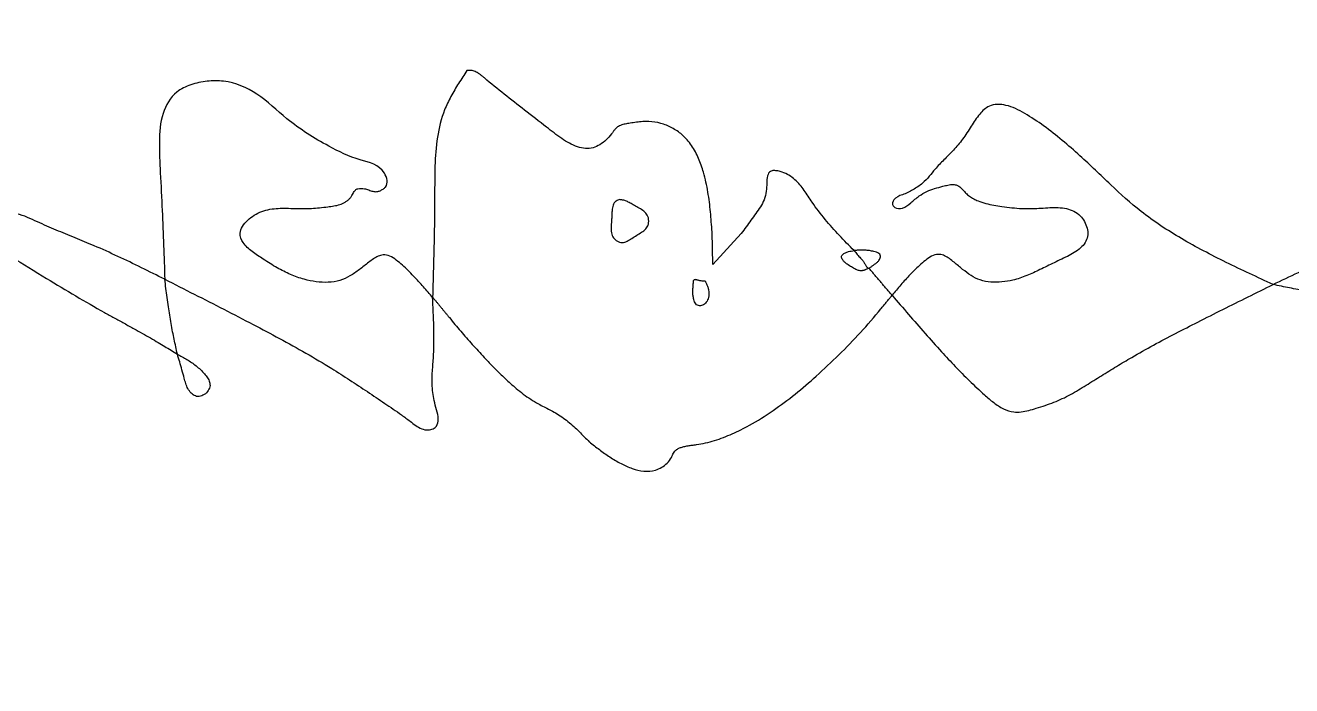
# Model space of a CAD drawing. Extents: x 10 to 124, y 24 to 139.
# Drawn here: x 54.8 to 74.4, y 95.12 to 105.33 of the extents above; entities that cross this region are included whole.
import ezdxf

# ---------------------------------------------------------------- set-up
doc = ezdxf.new("R2010")
doc.units = 0
doc.layers.add('Layer_1', color=7, linetype='CONTINUOUS')

msp = doc.modelspace()

# ---------------------------------------------------------------- linework, layer by layer
at = {"layer": 'Layer_1', "color": 7}
for p, q in [((61.635262, 104.633224), (61.635248, 104.63319)), ((64.000236, 102.63714), (64.000236, 102.63714)), ((65.441308, 101.631717), (65.430047, 102.137149)), ((65.883226, 102.113276), (65.441308, 101.631717)), ((67.62925, 101.847917), (67.62925, 101.847914)), ((56.957084, 101.405547), (56.957084, 101.405547)), ((65.164724, 101.405093), (65.164713, 101.405093)), ((65.321025, 101.379414), (65.321589, 101.379414)), ((74.117872, 101.324013), (74.117872, 101.324013)), ((61.103691, 101.125806), (61.103691, 101.125806)), ((68.21757, 101.15733), (68.21757, 101.157339)), ((57.151685, 100.248278), (57.151685, 100.248278)), ((63.529941, 98.888749), (63.530505, 98.89016))]:
    msp.add_line(p, q, dxfattribs=at)
for points, knots in [([(10.879932, 72.05449), (10.947972, 72.077798), (11.083613, 72.124264), (11.284858, 72.196981), (11.470236, 72.271163), (11.639788, 72.34873), (11.797525, 72.427357), (11.935068, 72.499362), (12.051923, 72.561512), (12.139081, 72.620668), (12.213477, 72.706412), (12.240621, 72.829953), (12.221282, 72.965695), (12.159666, 73.114017), (12.038113, 73.249054), (11.870775, 73.349656), (11.682452, 73.426076), (11.478218, 73.494082), (11.237048, 73.541082), (11.025879, 73.554927), (10.848703, 73.562642), (10.755274, 73.565461), (10.660513, 73.603274), (10.711861, 73.687228), (10.781233, 73.743528), (10.932964, 73.861888), (11.134983, 73.998525), (11.389938, 74.138933), (11.678666, 74.267388), (12.020738, 74.411292), (12.408342, 74.63904), (12.676759, 74.91704), (12.832325, 75.175712), (12.90291, 75.344018), (12.929128, 75.539933), (12.715611, 75.656691), (12.446001, 75.639605), (12.182663, 75.625512), (11.962754, 75.6167), (11.850649, 75.617045), (11.722258, 75.646164), (11.809936, 75.790178), (11.942798, 75.874434), (12.229877, 76.086755), (12.592075, 76.329829), (13.014621, 76.609405), (13.431833, 76.85922), (13.898558, 77.11374), (14.424756, 77.456159), (14.832343, 77.816111), (15.114485, 78.137441), (15.258353, 78.331903), (15.314604, 78.579053), (15.070376, 78.709531), (14.801521, 78.741546), (14.543761, 78.754737), (14.35074, 78.755471), (14.226152, 78.764711), (14.119415, 78.792792), (14.031375, 78.836047), (13.962269, 78.886133), (13.904283, 78.952869), (13.872458, 79.039518), (13.860057, 79.135846), (13.850956, 79.25097), (13.827753, 79.379894), (13.77812, 79.513054), (13.688371, 79.627033), (13.550852, 79.688739), (13.397831, 79.709073), (13.224158, 79.703409), (13.035778, 79.665992), (12.823919, 79.57848), (12.668185, 79.505239), (12.551603, 79.454273), (12.520346, 79.441401), (12.474979, 79.427191), (12.508656, 79.475806), (12.546814, 79.502068), (12.631869, 79.577064), (12.731698, 79.655059), (12.844796, 79.740833), (13.10207, 79.927929), (13.522708, 80.267802), (14.105731, 80.779254), (14.677004, 81.311267), (15.211496, 81.832788), (15.684615, 82.353602), (16.037083, 82.828666), (16.286777, 83.245475), (16.453379, 83.589906), (16.552065, 83.871525), (16.603428, 84.077491), (16.634268, 84.200603), (16.681462, 84.3564), (16.765768, 84.537999), (16.890713, 84.739375), (17.040229, 84.951092), (17.202603, 85.179237), (17.379222, 85.421807), (17.572654, 85.67785), (17.78664, 85.945746), (18.026861, 86.222086), (18.252875, 86.455758), (18.459859, 86.648581), (18.646947, 86.796842), (18.837276, 86.9124), (19.029343, 86.990749), (19.218436, 87.040313), (19.411567, 87.067764), (19.602588, 87.077626), (19.783062, 87.097634), (19.941575, 87.157845), (20.050633, 87.270906), (20.124824, 87.400365), (20.199116, 87.589183), (20.258866, 87.834015), (20.284667, 88.131544), (20.281213, 88.446316), (20.263498, 88.778153), (20.293839, 89.135909), (20.420983, 89.40341), (20.568028, 89.566937), (20.670745, 89.649791), (20.814332, 89.713963), (20.981223, 89.567399), (21.050429, 89.331443), (21.129732, 89.066855), (21.213525, 88.819517), (21.334739, 88.613803), (21.498585, 88.482681), (21.670569, 88.411816), (21.826523, 88.382416), (21.989073, 88.405075), (22.106915, 88.534867), (22.164462, 88.711589), (22.231687, 89.101222), (22.243884, 89.682825), (22.108405, 90.41864), (21.889361, 91.234439), (21.703134, 92.189607), (21.531775, 93.282004), (21.370889, 94.292882), (21.190368, 95.207577), (21.003175, 96.025463), (20.839339, 96.659816), (20.71346, 97.115288), (20.636748, 97.395215), (20.565079, 97.670716), (20.501087, 97.942303), (20.446413, 98.210135), (20.405931, 98.455323), (20.378176, 98.677175), (20.358488, 98.874762), (20.343845, 99.053188), (20.33212, 99.212337), (20.319426, 99.352379), (20.301752, 99.486628), (20.277325, 99.614183), (20.242409, 99.732685), (20.195558, 99.833402), (20.139354, 99.914051), (20.0846, 99.980837), (19.927627, 100.16594), (19.72077, 100.515401), (19.531524, 101.046186), (19.332596, 101.787529), (19.059506, 102.713384), (18.714288, 103.819591), (18.361828, 104.965889), (18.025621, 106.166096), (17.707874, 107.421772), (17.429759, 108.645282), (17.187709, 109.833004), (16.98235, 110.983914), (16.804382, 112.16944), (16.660634, 113.389982), (16.545995, 114.643427), (16.45414, 115.917567), (16.377507, 117.212015), (16.336854, 118.53066), (16.35328, 119.846853), (16.442784, 121.152936), (16.525158, 122.438189), (16.525203, 123.619332), (16.394075, 124.68647), (16.372676, 125.721555), (16.576955, 126.444612), (16.773015, 126.869215), (16.826477, 126.958917), (16.896236, 127.088941), (17.061863, 126.83718), (16.984097, 126.537874), (17.031016, 125.994096), (17.060372, 125.425699), (17.185792, 124.861283), (17.339721, 124.325953), (17.469687, 123.724279), (17.595173, 123.040196), (17.79206, 121.897914), (18.087928, 120.343801), (18.521099, 118.395785), (18.946418, 116.740002), (19.340988, 115.349065), (19.72421, 114.229963), (20.18669, 113.195271), (20.744041, 112.26864), (21.341211, 111.428456), (21.835342, 110.789579), (22.194097, 110.329302), (22.413737, 110.045042), (22.619909, 109.772414), (22.811666, 109.510636), (22.986444, 109.258084), (23.130134, 109.031724), (23.244504, 108.833332), (23.334289, 108.665896), (23.407468, 108.519392), (23.46624, 108.395102), (23.51725, 108.295992), (23.575377, 108.203153), (23.643295, 108.119938), (23.720151, 108.049013), (23.803827, 107.99542), (23.891549, 107.96187), (23.97775, 107.939145), (24.177035, 107.892594), (24.478261, 107.774943), (24.854165, 107.5487), (25.284595, 107.231723), (25.777518, 106.84213), (26.32284, 106.370931), (26.829025, 105.89304), (27.299471, 105.410586), (27.73166, 104.922488), (28.050228, 104.518091), (28.26953, 104.211729), (28.411176, 104.018942), (28.546955, 103.852203), (28.677893, 103.713491), (28.804242, 103.604138), (28.932319, 103.522255), (29.056713, 103.46728), (29.172666, 103.438072), (29.308233, 103.436987), (29.453149, 103.490782), (29.585554, 103.595701), (29.69193, 103.745615), (29.731467, 103.942829), (29.70048, 104.156635), (29.623136, 104.397291), (29.51362, 104.659806), (29.361241, 104.929056), (29.195355, 105.144004), (29.024616, 105.309585), (28.878887, 105.471284), (28.795232, 105.624526), (28.755651, 105.743298), (28.743073, 105.803068), (28.747199, 105.874941), (28.845729, 105.89655), (28.947572, 105.869664), (29.055744, 105.848229), (29.146427, 105.843859), (29.214532, 105.853715), (29.276899, 105.875518), (29.334832, 105.907127), (29.38751, 105.947515), (29.432962, 105.99707), (29.467135, 106.055462), (29.491043, 106.119144), (29.507644, 106.18786), (29.518482, 106.260233), (29.525777, 106.335396), (29.532395, 106.40985), (29.541533, 106.483451), (29.551535, 106.556491), (29.560081, 106.624002), (29.566193, 106.685918), (29.572637, 106.741602), (29.592557, 106.856741), (29.674018, 107.024569), (29.845595, 107.207193), (30.07128, 107.387737), (30.331812, 107.575098), (30.631425, 107.75465), (30.923862, 107.890592), (31.207622, 107.987859), (31.479679, 108.050349), (31.714842, 108.075217), (31.906533, 108.075377), (32.052876, 108.076832), (32.209092, 108.09303), (32.370529, 108.144771), (32.53331, 108.227304), (32.711963, 108.339342), (32.907048, 108.472994), (33.111925, 108.628944), (33.306838, 108.794774), (33.491794, 108.976396), (33.700445, 109.164689), (33.890967, 109.296066), (34.044811, 109.380374), (34.126171, 109.416942), (34.219158, 109.42373), (34.251494, 109.327644), (34.248453, 109.226396), (34.249391, 109.079563), (34.288595, 108.915853), (34.391582, 108.764661), (34.539658, 108.653018), (34.726752, 108.588533), (34.938504, 108.571811), (35.162093, 108.592953), (35.389496, 108.64585), (35.608677, 108.751046), (35.751945, 108.889037), (35.831851, 109.01453), (35.893027, 109.095278), (35.964429, 109.132394), (36.018078, 109.135119), (36.049051, 109.131235), (36.090578, 109.116555), (36.11795, 109.053369), (36.107331, 108.971858), (36.092828, 108.848619), (36.142012, 108.687055), (36.291941, 108.556446), (36.486391, 108.449471), (36.711888, 108.34699), (36.971419, 108.258491), (37.235677, 108.188753), (37.500841, 108.128882), (37.757476, 108.107431), (37.966295, 108.179843), (38.071916, 108.313933), (38.128045, 108.439328), (38.188961, 108.683089), (38.123874, 109.069076), (37.831178, 109.481116), (37.319717, 110.044953), (36.72869, 110.848507), (36.120187, 111.894078), (35.620491, 112.795506), (35.156991, 113.539421), (34.760245, 114.148513), (34.345859, 114.779359), (33.9267, 115.436198), (33.50183, 116.117082), (33.098792, 116.772054), (32.71416, 117.400202), (32.346356, 118.001089), (31.974708, 118.605938), (31.598257, 119.213663), (31.21619, 119.822808), (30.808578, 120.461872), (30.372526, 121.129995), (29.907536, 121.830697), (29.447592, 122.518066), (28.9971, 123.191251), (28.556186, 123.836038), (28.077401, 124.506806), (27.538254, 125.200206), (26.945714, 126.005966), (26.551925, 126.657588), (26.279667, 127.15695), (26.204248, 127.326676), (26.054274, 127.594411), (26.519132, 127.25996), (26.707756, 126.804532), (27.454469, 125.910666), (28.151488, 124.971496), (28.945793, 124.049403), (29.750877, 123.165186), (30.659257, 122.137792), (31.712027, 120.941223), (32.74308, 119.783286), (33.720783, 118.718337), (34.634442, 117.747712), (35.330893, 117.021568), (35.808613, 116.527008), (36.057333, 116.261719), (36.273348, 116.016012), (36.456584, 115.7871), (36.617242, 115.572873), (36.749771, 115.389622), (36.853916, 115.243334), (36.911653, 115.13174), (36.915941, 115.031135), (36.889196, 114.966982), (36.872019, 114.92507), (36.8651, 114.882391), (36.876438, 114.843825), (36.896646, 114.812217), (36.926435, 114.783512), (36.966761, 114.763396), (37.01435, 114.753938), (37.062549, 114.751388), (37.10999, 114.751058), (37.155894, 114.74605), (37.19337, 114.729492), (37.218206, 114.705149), (37.233695, 114.681099), (37.242948, 114.651545), (37.23479, 114.617632), (37.212128, 114.585934), (37.185353, 114.55542), (37.160238, 114.524465), (37.141409, 114.494803), (37.136657, 114.46207), (37.155927, 114.437776), (37.181919, 114.421697), (37.2213, 114.405988), (37.27219, 114.398146), (37.330379, 114.40224), (37.548321, 114.435432), (37.983431, 114.243804), (38.334247, 113.684953), (38.738462, 112.916308), (39.280748, 112.061225), (39.973887, 111.190189), (40.569879, 110.464603), (41.047742, 109.807068), (41.406443, 109.206084), (41.599685, 108.749152), (41.683686, 108.479418), (41.707695, 108.417966), (41.7445, 108.357725), (41.803854, 108.308555), (41.879013, 108.2724), (41.968862, 108.24418), (42.069776, 108.223215), (42.180349, 108.211051), (42.29444, 108.205926), (42.412603, 108.204534), (42.534839, 108.215687), (42.642152, 108.245232), (42.730125, 108.289671), (42.798032, 108.340392), (42.854929, 108.406563), (42.88906, 108.491279), (42.903432, 108.587424), (42.909291, 108.702236), (42.916212, 108.830953), (42.936621, 108.962879), (42.996046, 109.089524), (43.140025, 109.150195), (43.309955, 109.150387), (43.577871, 109.119129), (43.918806, 109.062435), (44.320887, 108.976681), (44.858324, 108.856594), (45.563928, 108.737633), (46.44492, 108.626159), (47.468382, 108.517085), (48.616285, 108.394236), (49.885064, 108.269726), (51.056289, 108.176438), (52.13553, 108.116738), (53.122836, 108.069766), (53.877327, 108.029786), (54.397798, 107.99593), (54.684128, 107.972468), (54.994884, 107.938127), (55.329045, 107.885873), (55.685879, 107.815044), (56.050297, 107.730736), (56.422436, 107.635538), (56.802337, 107.530686), (57.189733, 107.418049), (57.585164, 107.299297), (57.990858, 107.181006), (58.362183, 107.082799), (58.699043, 107.006621), (59.000704, 106.953966), (59.28917, 106.924106), (59.562916, 106.918603), (59.820741, 106.927194), (60.068222, 106.942968), (60.305359, 106.960093), (60.532232, 106.975561), (60.773978, 106.988241), (61.030832, 106.993982), (61.302638, 106.992488), (61.569918, 106.984873), (61.832483, 106.972557), (62.090165, 106.956576), (62.354652, 106.936779), (62.626121, 106.913462), (62.904471, 106.876447), (63.146595, 106.823866), (63.350428, 106.759771), (63.513132, 106.687789), (63.661507, 106.590075), (63.784224, 106.460876), (63.888375, 106.314571), (63.979615, 106.16962), (64.0681, 106.034415), (64.157767, 105.912487), (64.253944, 105.804618), (64.357452, 105.713368), (64.465751, 105.639316), (64.581899, 105.582161), (64.704136, 105.545393), (64.828562, 105.523656), (64.949943, 105.511756), (65.066918, 105.504118), (65.18021, 105.510843), (65.27448, 105.538683), (65.34564, 105.577919), (65.394012, 105.617489), (65.431414, 105.671911), (65.436267, 105.744211), (65.415409, 105.819945), (65.385814, 105.894322), (65.357629, 105.96667), (65.339486, 106.037338), (65.341732, 106.103549), (65.364206, 106.159059), (65.395822, 106.203507), (65.442092, 106.244194), (65.506448, 106.269618), (65.581694, 106.278676), (65.657813, 106.281251), (65.733263, 106.287243), (65.806836, 106.299239), (65.874521, 106.318738), (65.935612, 106.345722), (65.989082, 106.379812), (66.033037, 106.421426), (66.065613, 106.468449), (66.086799, 106.51776), (66.095658, 106.570343), (66.089205, 106.62304), (66.070375, 106.672641), (66.040437, 106.719345), (65.999974, 106.760179), (65.952308, 106.794295), (65.900174, 106.822942), (65.843975, 106.847635), (65.77812, 106.863058), (65.706261, 106.863608), (65.634203, 106.857883), (65.575301, 106.847675), (65.530998, 106.87411), (65.536055, 106.902189), (65.542896, 106.92146), (65.562401, 106.958243), (65.608468, 107.001488), (65.685795, 107.026943), (65.77795, 107.042497), (65.881397, 107.064806), (65.994989, 107.089588), (66.118795, 107.108724), (66.255257, 107.11086), (66.402633, 107.096814), (66.559697, 107.069893), (66.725132, 107.033181), (66.898545, 106.98794), (67.084521, 106.93568), (67.284355, 106.879422), (67.499627, 106.825371), (67.722531, 106.782921), (67.953368, 106.760324), (68.190287, 106.755065), (68.456604, 106.764513), (68.751292, 106.7893), (69.073857, 106.827225), (69.387116, 106.86712), (69.692101, 106.90189), (69.988812, 106.931236), (70.289468, 106.95575), (70.594003, 106.974501), (70.902275, 106.985746), (71.192249, 106.987698), (71.463667, 106.980818), (71.716613, 106.969538), (71.978863, 106.954919), (72.25038, 106.939152), (72.531251, 106.929298), (72.826525, 106.933273), (73.135092, 106.962195), (73.455511, 107.013904), (73.813732, 107.089434), (74.20895, 107.187529), (74.641108, 107.305954), (75.056085, 107.422763), (75.456039, 107.531143), (75.841185, 107.630434), (76.221395, 107.722208), (76.596676, 107.805624), (76.967359, 107.877733), (77.307362, 107.931378), (77.615975, 107.967866), (77.892233, 107.993627), (78.413331, 108.033528), (79.179856, 108.077083), (80.191578, 108.121215), (81.286037, 108.173961), (82.461874, 108.260161), (83.717912, 108.38389), (84.863235, 108.522543), (85.898451, 108.665828), (86.824847, 108.803224), (87.441972, 108.89781), (87.750534, 108.945103)], [0, 0, 0, 0, 0.215764, 0.430131, 0.64189, 0.814549, 0.989337, 1.170557, 1.280355, 1.386239, 1.485528, 1.612774, 1.75086, 1.892313, 2.088823, 2.283609, 2.473559, 2.697839, 2.928792, 3.206726, 3.337828, 3.449066, 3.512979, 3.574484, 3.67948, 3.804148, 4.139914, 4.416821, 4.674235, 5.087981, 5.530203, 6.013092, 6.230487, 6.426776, 6.574339, 6.759862, 7.043994, 7.394097, 7.555995, 7.68786, 7.765355, 7.861166, 8.055461, 8.293844, 8.901765, 9.381175, 9.809103, 10.361113, 10.975789, 11.687715, 11.988074, 12.248971, 12.431555, 12.643907, 12.949587, 13.276773, 13.408086, 13.529741, 13.650477, 13.736498, 13.822665, 13.905215, 13.997594, 14.09451, 14.196191, 14.344093, 14.486036, 14.619254, 14.766993, 14.924561, 15.079953, 15.286404, 15.497574, 15.761577, 15.816752, 15.86231, 15.886004, 15.911593, 15.977859, 16.060188, 16.233242, 16.366974, 16.483758, 17.188558, 17.987096, 18.810642, 19.530102, 20.226956, 20.919419, 21.300496, 21.683184, 22.065449, 22.192893, 22.319943, 22.446217, 22.680726, 22.917787, 23.156481, 23.458188, 23.757898, 24.056612, 24.420816, 24.78629, 25.154664, 25.395565, 25.6345, 25.8697, 26.060804, 26.254742, 26.454707, 26.644839, 26.828403, 26.999044, 27.139841, 27.289961, 27.444709, 27.747322, 28.042178, 28.338387, 28.690846, 29.0401, 29.404196, 29.554663, 29.694369, 29.806118, 29.987055, 30.25368, 30.555554, 30.812033, 31.037053, 31.261257, 31.427454, 31.590785, 31.735409, 31.896307, 32.08362, 32.288987, 33.081673, 33.810862, 34.526812, 35.615827, 36.727569, 37.844526, 38.686175, 39.524052, 40.361306, 40.651418, 40.941695, 41.232043, 41.505382, 41.77867, 42.051962, 42.250663, 42.449315, 42.647617, 42.787722, 42.928061, 43.069407, 43.193792, 43.317327, 43.439224, 43.52501, 43.611528, 43.698282, 44.253066, 44.815183, 45.385244, 46.555524, 47.710757, 48.861748, 50.153162, 51.449494, 52.747133, 53.916967, 55.085597, 56.254007, 57.512857, 58.771956, 60.02972, 61.345084, 62.661857, 63.986795, 65.291963, 66.588179, 67.851922, 68.824919, 69.816967, 70.927657, 71.066524, 71.188543, 71.274018, 71.406689, 71.797408, 72.285389, 72.986724, 73.522217, 74.010231, 74.659236, 75.366981, 76.097029, 78.136467, 80.112447, 82.082729, 83.264359, 84.449152, 85.628857, 86.656428, 87.687588, 88.719803, 89.07924, 89.438331, 89.797479, 90.10464, 90.411759, 90.718718, 90.908659, 91.098638, 91.288604, 91.399873, 91.5111, 91.622846, 91.727818, 91.832397, 91.935416, 92.023709, 92.112967, 92.202761, 92.637638, 93.074942, 93.51592, 94.240565, 94.959445, 95.677244, 96.328343, 96.980389, 97.632227, 97.87155, 98.110679, 98.34984, 98.516127, 98.682379, 98.849913, 98.970073, 99.089042, 99.206318, 99.37141, 99.541246, 99.707228, 99.912439, 100.126316, 100.349192, 100.669869, 100.977971, 101.274974, 101.480271, 101.691556, 101.925357, 101.998544, 102.064129, 102.113388, 102.191127, 102.311567, 102.443691, 102.516835, 102.583442, 102.648643, 102.71403, 102.780644, 102.846949, 102.914426, 102.98224, 103.050338, 103.126147, 103.201586, 103.27687, 103.350376, 103.42405, 103.498045, 103.5545, 103.610696, 103.666198, 103.904627, 104.154682, 104.413308, 104.770902, 105.116788, 105.45959, 105.736322, 106.015271, 106.295373, 106.443426, 106.590197, 106.734465, 106.912741, 107.094984, 107.280842, 107.545042, 107.804183, 108.052988, 108.312082, 108.581939, 108.894464, 109.00611, 109.103447, 109.171045, 109.246944, 109.360272, 109.488642, 109.681937, 109.856947, 110.025979, 110.229894, 110.44149, 110.65874, 110.901659, 111.138646, 111.379641, 111.485322, 111.585663, 111.680747, 111.713441, 111.745553, 111.774483, 111.841201, 111.927399, 112.021873, 112.212279, 112.4033, 112.602461, 112.879002, 113.144673, 113.424171, 113.698603, 113.959828, 114.191194, 114.321534, 114.460628, 114.601484, 115.071199, 115.569898, 116.100518, 117.35845, 118.549804, 119.728926, 120.449859, 121.178645, 121.909698, 122.714145, 123.516137, 124.317385, 125.021267, 125.725801, 126.430935, 127.150981, 127.870416, 128.588069, 129.424922, 130.263861, 131.110904, 131.906122, 132.693805, 133.454519, 134.376964, 135.333117, 136.435132, 136.71543, 136.961393, 137.124736, 137.296298, 138.060184, 139.033234, 140.547649, 141.663367, 142.661069, 144.140321, 145.775408, 147.443091, 148.791351, 150.112374, 151.441997, 151.809773, 152.175188, 152.532872, 152.790915, 153.054611, 153.336188, 153.469164, 153.593701, 153.708963, 153.755028, 153.801221, 153.845184, 153.881314, 153.919071, 153.956765, 154.00408, 154.05195, 154.101382, 154.148703, 154.194368, 154.23912, 154.268355, 154.297493, 154.324439, 154.358798, 154.397279, 154.440564, 154.480729, 154.516648, 154.545851, 154.572243, 154.603757, 154.637544, 154.698696, 154.756252, 154.812011, 155.359166, 156.024466, 156.767401, 157.971893, 159.051342, 160.105671, 160.788618, 161.487925, 162.201405, 162.269337, 162.335414, 162.399027, 162.478833, 162.562486, 162.648026, 162.760813, 162.871144, 162.981368, 163.10336, 163.225459, 163.348484, 163.434645, 163.519756, 163.601383, 163.69311, 163.789317, 163.891954, 164.038102, 164.175312, 164.293358, 164.43784, 164.611581, 164.802391, 165.246017, 165.648214, 166.035548, 166.898028, 167.793395, 168.699414, 169.985729, 171.256787, 172.523942, 173.510157, 174.499309, 175.489246, 175.776739, 176.063997, 176.35105, 176.714485, 177.078265, 177.442216, 177.836482, 178.230549, 178.624481, 179.046771, 179.469183, 179.892201, 180.198831, 180.50502, 180.81037, 181.067799, 181.325788, 181.584079, 181.811705, 182.039058, 182.266271, 182.537876, 182.809678, 183.08162, 183.339984, 183.598206, 183.85612, 184.135664, 184.415533, 184.697977, 184.87776, 185.055746, 185.230241, 185.406802, 185.586733, 185.76844, 185.92062, 186.071414, 186.222101, 186.353219, 186.484418, 186.614607, 186.739865, 186.865981, 186.992983, 187.10564, 187.217461, 187.331756, 187.396985, 187.460139, 187.518175, 187.589449, 187.668572, 187.752874, 187.829547, 187.901499, 187.970479, 188.02391, 188.078851, 188.132922, 188.206469, 188.282141, 188.359515, 188.435006, 188.509042, 188.582783, 188.645676, 188.70879, 188.772126, 188.825889, 188.879343, 188.931935, 188.983873, 189.036653, 189.089864, 189.149138, 189.207947, 189.265135, 189.327387, 189.391601, 189.466384, 189.542116, 189.607583, 189.647675, 189.665511, 189.687094, 189.710053, 189.789503, 189.868613, 189.950769, 190.070284, 190.185843, 190.299643, 190.445465, 190.59387, 190.743241, 190.923259, 191.102091, 191.280823, 191.502797, 191.724884, 191.94652, 192.18285, 192.41977, 192.656963, 192.981986, 193.306645, 193.631275, 193.929355, 194.227492, 194.525711, 194.834269, 195.14275, 195.451032, 195.70404, 195.95718, 196.210599, 196.49201, 196.773094, 197.053588, 197.377282, 197.701825, 198.026797, 198.475312, 198.923233, 199.371034, 199.768623, 200.166339, 200.564212, 200.941961, 201.319568, 201.696937, 201.97427, 202.251721, 202.52925, 203.542106, 204.554771, 205.567355, 206.829167, 208.091266, 209.35338, 210.289951, 211.226449, 212.162945, 212.162945, 212.162945, 212.162945]), ([(61.635248, 104.63319), (61.591767, 104.567457), (61.505249, 104.43666), (61.385064, 104.236078), (61.254444, 103.964272), (61.165338, 103.599182), (61.134568, 103.152883), (61.13601, 102.675116), (61.130203, 102.172156), (61.118383, 101.647224), (61.108577, 101.299233), (61.103691, 101.125806)], [0, 0, 0, 0, 0.236428, 0.47044, 0.701095, 1.138687, 1.586756, 2.041044, 2.571824, 3.095726, 3.616213, 3.616213, 3.616213, 3.616213]), ([(65.430053, 102.137149), (65.422731, 102.240189), (65.40808, 102.446391), (65.37122, 102.755534), (65.310584, 103.033785), (65.226764, 103.276603), (65.12065, 103.478282), (64.979981, 103.64124), (64.812524, 103.753266), (64.638115, 103.822545), (64.482493, 103.848522), (64.356295, 103.845727), (64.259005, 103.834702), (64.168812, 103.820539), (64.08608, 103.807531), (64.014398, 103.788702), (63.958938, 103.758535), (63.92364, 103.721242), (63.898668, 103.687632), (63.858462, 103.630705), (63.793835, 103.55853), (63.698536, 103.48457), (63.551878, 103.415293), (63.328207, 103.439726), (63.094588, 103.580696), (62.832132, 103.785887), (62.535301, 104.01487), (62.21165, 104.265022), (61.994989, 104.441864), (61.873427, 104.545925), (61.841273, 104.571735), (61.809679, 104.593798), (61.778716, 104.61153), (61.748824, 104.624593), (61.719097, 104.632675), (61.690214, 104.635335), (61.662793, 104.634974), (61.644467, 104.633826), (61.635262, 104.63325)], [0, 0, 0, 0, 0.309888, 0.620148, 0.933259, 1.162229, 1.388982, 1.61316, 1.799969, 1.987958, 2.172434, 2.268698, 2.365888, 2.465957, 2.542618, 2.617049, 2.687641, 2.728169, 2.770125, 2.813244, 2.937258, 3.058954, 3.173581, 3.415701, 3.690947, 3.986121, 4.41553, 4.815463, 5.213314, 5.25432, 5.295514, 5.336966, 5.369788, 5.402403, 5.434593, 5.461717, 5.489132, 5.5168, 5.5168, 5.5168, 5.5168]), ([(61.103691, 101.125806), (61.056658, 101.180792), (60.961025, 101.292595), (60.807787, 101.460081), (60.666655, 101.596966), (60.544745, 101.702446), (60.446998, 101.76646), (60.345024, 101.79095), (60.257522, 101.763991), (60.185389, 101.720551), (60.089876, 101.648328), (59.972895, 101.555), (59.828522, 101.453211), (59.667455, 101.378456), (59.486792, 101.352359), (59.299917, 101.363073), (59.102044, 101.403345), (58.898464, 101.474765), (58.688222, 101.584367), (58.492465, 101.70728), (58.31088, 101.829655), (58.168019, 101.950549), (58.104003, 102.105406), (58.158387, 102.230067), (58.237446, 102.321001), (58.373842, 102.426982), (58.582877, 102.500838), (58.842901, 102.507122), (59.056478, 102.495226), (59.227055, 102.500996), (59.35377, 102.511225), (59.469803, 102.524371), (59.575039, 102.537873), (59.667259, 102.558407), (59.740151, 102.589695), (59.79195, 102.626548), (59.827171, 102.660945), (59.853218, 102.697038), (59.871007, 102.731803), (59.886518, 102.760787), (59.909405, 102.789917), (59.948434, 102.808521), (59.996844, 102.813133), (60.053654, 102.806698), (60.113644, 102.787066), (60.17626, 102.763688), (60.237693, 102.756495), (60.291801, 102.773711), (60.335232, 102.799707), (60.425591, 102.863603), (60.352935, 103.167581), (59.932549, 103.243757), (59.422803, 103.491846), (58.87495, 103.831684), (58.420542, 104.288235), (57.969061, 104.482411), (57.610351, 104.474992), (57.361742, 104.424739), (57.085079, 104.29267), (56.893886, 103.958654), (56.863306, 103.518496), (56.889429, 103.017444), (56.916065, 102.483053), (56.938059, 101.933949), (56.950826, 101.579371), (56.957084, 101.40555)], [0, 0, 0, 0, 0.217068, 0.441368, 0.680754, 0.806536, 0.924521, 1.029619, 1.107339, 1.192356, 1.281758, 1.466281, 1.641462, 1.810836, 1.993444, 2.182517, 2.370187, 2.597571, 2.827238, 3.079911, 3.290889, 3.483691, 3.639687, 3.747473, 3.87139, 4.000749, 4.261563, 4.518486, 4.776873, 4.903522, 5.030063, 5.158189, 5.253837, 5.348267, 5.440906, 5.489339, 5.538265, 5.587973, 5.622058, 5.65531, 5.686691, 5.731406, 5.780139, 5.831222, 5.901842, 5.968701, 6.032068, 6.08271, 6.135401, 6.185237, 6.40211, 6.827896, 7.358596, 8.132357, 8.734888, 9.286593, 9.540119, 9.801095, 10.045523, 10.435756, 10.879857, 11.357743, 11.942035, 12.484653, 13.006448, 13.006448, 13.006448, 13.006448]), ([(74.117872, 101.324013), (73.874406, 101.436462), (73.393477, 101.658586), (72.70107, 102.018341), (72.095315, 102.414041), (71.593886, 102.87081), (71.115022, 103.338207), (70.671084, 103.709728), (70.284757, 103.971121), (70.009669, 104.11058), (69.730353, 104.118998), (69.559238, 103.95359), (69.43995, 103.769477), (69.317513, 103.573368), (69.170911, 103.402906), (69.022014, 103.254994), (68.893593, 103.123677), (68.793292, 102.99497), (68.685928, 102.87945), (68.54096, 102.786772), (68.388897, 102.711437), (68.246761, 102.669986), (68.213931, 102.563017), (68.240056, 102.534108), (68.248799, 102.525403), (68.285854, 102.493903), (68.398343, 102.49257), (68.511764, 102.591052), (68.627408, 102.691165), (68.751964, 102.7675), (68.877694, 102.811743), (68.98762, 102.839193), (69.081221, 102.863529), (69.156747, 102.874695), (69.226443, 102.864395), (69.277776, 102.826978), (69.318017, 102.783743), (69.361876, 102.734337), (69.416279, 102.688254), (69.480417, 102.648371), (69.564021, 102.609327), (69.668722, 102.575545), (69.793387, 102.549551), (69.928859, 102.52963), (70.074129, 102.510884), (70.231589, 102.497915), (70.427641, 102.496081), (70.656413, 102.516382), (70.913642, 102.518317), (71.109049, 102.427233), (71.199272, 102.300168), (71.241227, 102.199121), (71.261821, 102.057116), (71.160063, 101.885547), (70.956213, 101.767775), (70.731258, 101.665215), (70.513586, 101.556685), (70.303959, 101.457383), (70.106316, 101.391528), (69.918904, 101.359461), (69.748154, 101.355747), (69.583566, 101.385736), (69.437519, 101.459972), (69.306872, 101.55936), (69.199023, 101.65164), (69.108084, 101.724964), (69.035607, 101.771305), (68.948522, 101.799577), (68.848795, 101.776411), (68.754014, 101.71592), (68.63562, 101.615437), (68.499437, 101.483528), (68.353022, 101.32048), (68.262246, 101.211165), (68.217576, 101.157372)], [0, 0, 0, 0, 0.804459, 1.589087, 2.339884, 2.966404, 3.620013, 4.348123, 4.699437, 5.01656, 5.272195, 5.466899, 5.695283, 5.936301, 6.157633, 6.368025, 6.566242, 6.707671, 6.8576, 7.036823, 7.218406, 7.371501, 7.461923, 7.473913, 7.486515, 7.499099, 7.619068, 7.772816, 7.941515, 8.079922, 8.207397, 8.339704, 8.419953, 8.497374, 8.568138, 8.624028, 8.684018, 8.7456, 8.821988, 8.896933, 8.971538, 9.098308, 9.225926, 9.353203, 9.509026, 9.665294, 9.82695, 10.096297, 10.355032, 10.592786, 10.70342, 10.815449, 10.91989, 11.122094, 11.361531, 11.62016, 11.864794, 12.090977, 12.315653, 12.487201, 12.659557, 12.825946, 12.983158, 13.145898, 13.31762, 13.409139, 13.496031, 13.57516, 13.676359, 13.789935, 13.910901, 14.141699, 14.358204, 14.567966, 14.567966, 14.567966, 14.567966]), ([(67.629261, 101.847945), (67.552629, 101.926614), (67.399326, 102.083992), (67.178301, 102.329422), (66.998751, 102.563618), (66.862164, 102.781847), (66.720881, 102.957248), (66.56913, 103.048697), (66.452798, 103.08132), (66.391852, 103.089043), (66.32095, 103.078192), (66.278637, 102.992932), (66.277385, 102.88719), (66.274143, 102.762295), (66.242413, 102.636498), (66.180471, 102.522847), (66.107029, 102.421052), (66.033084, 102.319068), (65.958374, 102.216384), (65.908315, 102.147694), (65.883226, 102.113268)], [0, 0, 0, 0, 0.329453, 0.659068, 0.990525, 1.212665, 1.432026, 1.660236, 1.728981, 1.792792, 1.845701, 1.930719, 2.044173, 2.167957, 2.303143, 2.428974, 2.553725, 2.679698, 2.806887, 2.934684, 2.934684, 2.934684, 2.934684]), ([(64.000236, 102.63714), (64.007475, 102.636304), (64.021927, 102.634637), (64.043499, 102.631556), (64.067249, 102.626608), (64.092722, 102.618238), (64.119588, 102.606529), (64.148168, 102.591899), (64.178616, 102.574872), (64.211317, 102.555702), (64.258455, 102.528357), (64.320638, 102.495306), (64.39144, 102.447902), (64.436566, 102.388731), (64.450478, 102.329759), (64.450433, 102.280903), (64.436742, 102.223013), (64.391882, 102.165482), (64.320591, 102.119421), (64.243715, 102.075906), (64.171882, 102.024808), (64.100533, 101.980963), (64.029932, 101.968515), (63.97596, 101.98658), (63.936925, 102.011251), (63.894497, 102.054058), (63.867419, 102.125849), (63.866235, 102.215175), (63.873639, 102.295724), (63.876685, 102.367006), (63.879184, 102.428814), (63.883993, 102.483597), (63.891293, 102.531035), (63.902442, 102.568953), (63.921436, 102.59893), (63.946977, 102.616705), (63.972787, 102.627911), (63.990967, 102.634023), (64.000236, 102.63714)], [0, 0, 0, 0, 0.02186, 0.043644, 0.065353, 0.094553, 0.123892, 0.153196, 0.190841, 0.228533, 0.266916, 0.354305, 0.439863, 0.52124, 0.569718, 0.619122, 0.666849, 0.74563, 0.829982, 0.920561, 1.010575, 1.094405, 1.17074, 1.215347, 1.262117, 1.308417, 1.393894, 1.483541, 1.574858, 1.636654, 1.697522, 1.760431, 1.801541, 1.84134, 1.87846, 1.905178, 1.933376, 1.962706, 1.962706, 1.962706, 1.962706]), ([(56.957084, 101.405547), (56.836616, 101.465405), (56.595571, 101.585174), (56.231405, 101.760395), (55.888772, 101.914685), (55.567846, 102.046425), (55.274286, 102.165556), (55.028147, 102.271596), (54.829931, 102.366003), (54.662992, 102.424389), (54.485839, 102.44107), (54.312605, 102.411734), (54.174449, 102.361467), (54.032419, 102.265951), (54.116419, 102.05328), (54.325187, 101.922869), (54.669596, 101.695692), (55.093733, 101.439147), (55.572808, 101.147433), (55.923239, 100.947406), (56.174354, 100.808737), (56.328388, 100.724114), (56.47394, 100.643784), (56.609071, 100.568215), (56.733316, 100.497551), (56.848544, 100.430588), (56.955109, 100.367203), (57.053443, 100.307914), (57.118928, 100.268163), (57.151685, 100.248278)], [0, 0, 0, 0, 0.403556, 0.807479, 1.21233, 1.530631, 1.848132, 2.162841, 2.334326, 2.506971, 2.690344, 2.862627, 3.024543, 3.146692, 3.310985, 3.579521, 3.8989, 4.542459, 5.069337, 5.580791, 5.752943, 5.929907, 6.108036, 6.251684, 6.394384, 6.536834, 6.651493, 6.766351, 6.88131, 6.88131, 6.88131, 6.88131]), ([(74.117872, 101.324013), (74.202472, 101.306027), (74.371462, 101.270099), (74.626383, 101.224476), (74.88732, 101.195233), (75.153859, 101.192131), (75.423268, 101.215879), (75.698548, 101.267974), (75.975737, 101.351688), (76.25376, 101.459678), (76.505176, 101.57016), (76.734512, 101.673284), (76.933803, 101.798172), (77.071721, 101.947091), (77.154719, 102.088684), (77.195542, 102.195525), (77.196256, 102.316947), (77.08705, 102.402134), (76.942129, 102.43153), (76.769118, 102.438383), (76.589713, 102.411073), (76.416909, 102.350585), (76.207272, 102.254615), (75.943541, 102.142263), (75.624577, 102.011305), (75.275518, 101.866026), (74.903336, 101.699486), (74.508982, 101.513418), (74.248099, 101.387079), (74.117872, 101.324013)], [0, 0, 0, 0, 0.259468, 0.518291, 0.77665, 1.046236, 1.316507, 1.586736, 1.885248, 2.183767, 2.481017, 2.709105, 2.937923, 3.18172, 3.309349, 3.427737, 3.525478, 3.647314, 3.801563, 3.969188, 4.163694, 4.342122, 4.516616, 4.855359, 5.201998, 5.551051, 5.989558, 6.425071, 6.859152, 6.859152, 6.859152, 6.859152]), ([(67.858101, 101.578112), (67.853145, 101.575516), (67.843237, 101.570326), (67.828269, 101.562756), (67.813786, 101.555944), (67.799739, 101.550031), (67.786126, 101.545059), (67.773137, 101.541173), (67.760863, 101.538291), (67.749389, 101.536424), (67.732392, 101.53517), (67.709716, 101.53767), (67.682563, 101.546013), (67.653245, 101.558877), (67.621912, 101.575247), (67.5889, 101.594915), (67.555858, 101.615938), (67.521973, 101.637615), (67.488527, 101.663451), (67.463106, 101.691014), (67.445462, 101.71757), (67.43542, 101.740107), (67.433243, 101.765064), (67.447537, 101.78727), (67.470109, 101.803495), (67.501924, 101.819402), (67.540825, 101.832996), (67.585526, 101.842194), (67.614815, 101.846054), (67.629253, 101.847956)], [0, 0, 0, 0, 0.016784, 0.033555, 0.050317, 0.064789, 0.079262, 0.093774, 0.105434, 0.117066, 0.128613, 0.156483, 0.184836, 0.213553, 0.252428, 0.290816, 0.328796, 0.369921, 0.411475, 0.455233, 0.481719, 0.506797, 0.528928, 0.553479, 0.581701, 0.611875, 0.65992, 0.704857, 0.748541, 0.748541, 0.748541, 0.748541]), ([(67.62925, 101.847914), (67.637573, 101.837614), (67.654105, 101.817155), (67.679094, 101.787194), (67.704483, 101.758693), (67.731117, 101.731869), (67.757678, 101.703106), (67.782543, 101.668231), (67.80392, 101.628899), (67.823394, 101.593278), (67.853754, 101.573758), (67.877171, 101.584227), (67.894237, 101.596553), (67.911846, 101.611345), (67.929812, 101.625394), (67.947684, 101.638527), (67.965371, 101.651162), (67.983115, 101.663978), (68.000269, 101.678486), (68.017002, 101.69745), (68.030521, 101.721748), (68.03864, 101.749296), (68.037802, 101.780656), (68.013731, 101.807821), (67.977093, 101.823552), (67.9273, 101.837216), (67.868669, 101.849059), (67.802371, 101.855973), (67.754951, 101.856802), (67.724852, 101.856274), (67.711853, 101.855812), (67.699211, 101.855153), (67.68698, 101.85415), (67.675149, 101.853069), (67.663486, 101.851865), (67.651968, 101.850663), (67.640612, 101.849294), (67.633046, 101.848325), (67.629261, 101.84784)], [0, 0, 0, 0, 0.039728, 0.078909, 0.117037, 0.154179, 0.192325, 0.234328, 0.282373, 0.325993, 0.35781, 0.376225, 0.398341, 0.421757, 0.444941, 0.466819, 0.488268, 0.510158, 0.532474, 0.555531, 0.585668, 0.615021, 0.641268, 0.675783, 0.716251, 0.760092, 0.830575, 0.895443, 0.959777, 0.972719, 0.985753, 0.998799, 1.010692, 1.022565, 1.034438, 1.045868, 1.057305, 1.068752, 1.068752, 1.068752, 1.068752]), ([(68.217579, 101.15737), (68.204149, 101.173079), (68.177289, 101.204498), (68.136988, 101.251616), (68.096843, 101.2985), (68.05684, 101.345141), (68.017022, 101.391572), (67.977223, 101.438077), (67.937486, 101.484691), (67.897778, 101.531388), (67.871327, 101.562538), (67.858101, 101.578112)], [0, 0, 0, 0, 0.062002, 0.124005, 0.186007, 0.247174, 0.30834, 0.369507, 0.430803, 0.4921, 0.553398, 0.553398, 0.553398, 0.553398]), ([(56.957084, 101.405547), (57.109393, 101.328397), (57.413952, 101.174128), (57.869992, 100.941514), (58.31045, 100.713717), (58.735024, 100.489772), (59.141964, 100.26521), (59.503567, 100.051276), (59.819425, 99.849339), (60.092539, 99.66789), (60.316509, 99.516817), (60.493783, 99.397968), (60.625142, 99.306967), (60.740896, 99.221167), (60.839756, 99.142677), (60.930714, 99.087253), (61.014547, 99.071027), (61.074616, 99.08022), (61.111266, 99.092527), (61.16648, 99.122724), (61.204125, 99.22226), (61.17354, 99.353307), (61.123571, 99.528881), (61.091294, 99.742749), (61.098321, 99.981694), (61.12136, 100.232256), (61.12717, 100.509293), (61.119022, 100.815228), (61.10884, 101.021714), (61.103708, 101.125806)], [0, 0, 0, 0, 0.512203, 1.024204, 1.535812, 1.999831, 2.46421, 2.930057, 3.259966, 3.588776, 3.913725, 4.070446, 4.229046, 4.393115, 4.502495, 4.607947, 4.710073, 4.749798, 4.789151, 4.825871, 4.935225, 5.072143, 5.225741, 5.484199, 5.716192, 5.941243, 6.23911, 6.546656, 6.859303, 6.859303, 6.859303, 6.859303]), ([(57.151685, 100.248278), (57.143209, 100.286433), (57.126258, 100.362739), (57.101483, 100.477336), (57.077057, 100.596873), (57.053928, 100.721521), (57.032149, 100.851249), (57.011786, 100.984946), (56.99276, 101.122563), (56.974584, 101.264014), (56.962918, 101.358369), (56.957084, 101.405547)], [0, 0, 0, 0, 0.117255, 0.234498, 0.351731, 0.48326, 0.614803, 0.746347, 0.888961, 1.031571, 1.174183, 1.174183, 1.174183, 1.174183]), ([(65.321485, 101.379414), (65.329248, 101.363942), (65.344696, 101.333156), (65.364959, 101.285827), (65.378466, 101.238602), (65.383254, 101.191956), (65.380469, 101.147098), (65.370278, 101.104718), (65.353586, 101.06624), (65.329998, 101.033369), (65.299841, 101.010121), (65.266989, 100.997776), (65.235655, 100.994054), (65.203425, 101.00046), (65.176995, 101.023522), (65.159344, 101.056225), (65.144961, 101.099207), (65.13471, 101.15005), (65.131272, 101.207138), (65.133495, 101.253746), (65.137165, 101.290863), (65.139835, 101.319661), (65.140895, 101.344524), (65.140704, 101.364875), (65.142055, 101.37979), (65.146734, 101.391114), (65.153304, 101.397458), (65.158803, 101.401431), (65.162724, 101.403865), (65.164716, 101.405101)], [0, 0, 0, 0, 0.051927, 0.103326, 0.154269, 0.19861, 0.243344, 0.288476, 0.328683, 0.368511, 0.408597, 0.44091, 0.472686, 0.502357, 0.536553, 0.573767, 0.612882, 0.672236, 0.728792, 0.784016, 0.812034, 0.840692, 0.870772, 0.886638, 0.901732, 0.915583, 0.922075, 0.928888, 0.935919, 0.935919, 0.935919, 0.935919]), ([(65.164713, 101.405093), (65.168059, 101.40444), (65.174748, 101.403135), (65.184773, 101.40112), (65.197037, 101.398398), (65.211444, 101.394602), (65.22805, 101.390075), (65.24746, 101.385458), (65.269971, 101.382196), (65.295442, 101.380369), (65.312486, 101.379749), (65.321025, 101.379439)], [0, 0, 0, 0, 0.010228, 0.020445, 0.030674, 0.047909, 0.065135, 0.082313, 0.107731, 0.133261, 0.158894, 0.158894, 0.158894, 0.158894]), ([(68.21757, 101.157339), (68.302336, 101.058609), (68.471416, 100.861673), (68.725936, 100.569295), (68.966153, 100.300941), (69.194054, 100.056127), (69.414729, 99.833014), (69.614121, 99.647055), (69.786699, 99.497381), (69.934096, 99.397858), (70.083151, 99.347102), (70.218698, 99.351026), (70.335033, 99.375012), (70.458496, 99.411854), (70.588684, 99.453066), (70.723554, 99.501418), (70.854059, 99.556856), (70.979776, 99.621709), (71.102223, 99.692717), (71.261287, 99.790557), (71.457768, 99.912688), (71.692457, 100.057371), (71.960542, 100.217615), (72.265434, 100.388305), (72.60722, 100.569011), (72.965921, 100.75182), (73.339872, 100.939368), (73.728701, 101.132159), (73.988158, 101.260067), (74.117872, 101.324013)], [0, 0, 0, 0, 0.390377, 0.778683, 1.162904, 1.470812, 1.78203, 2.104096, 2.288627, 2.466926, 2.635385, 2.750063, 2.869433, 2.991077, 3.136438, 3.279096, 3.420743, 3.561464, 3.703164, 3.845305, 4.121683, 4.397208, 4.672407, 5.058599, 5.445299, 5.832193, 6.266373, 6.700334, 7.134191, 7.134191, 7.134191, 7.134191]), ([(61.103691, 101.125806), (61.112749, 101.115042), (61.130866, 101.093516), (61.158007, 101.061199), (61.185703, 101.028093), (61.213912, 100.994163), (61.242623, 100.959401), (61.271895, 100.923724), (61.301715, 100.88712), (61.33217, 100.849662), (61.409979, 100.754281), (61.537233, 100.602659), (61.717239, 100.397653), (61.891848, 100.206954), (62.059991, 100.029761), (62.223849, 99.868345), (62.373442, 99.735386), (62.506635, 99.629534), (62.620981, 99.548567), (62.729041, 99.482863), (62.829298, 99.431407), (62.918043, 99.387485), (63.010988, 99.337904), (63.104903, 99.277314), (63.199033, 99.205987), (63.287523, 99.129961), (63.371177, 99.050914), (63.451207, 98.97043), (63.503697, 98.915975), (63.529941, 98.888749)], [0, 0, 0, 0, 0.042205, 0.084406, 0.126607, 0.171694, 0.216779, 0.261864, 0.310141, 0.358418, 0.406692, 0.679422, 0.952195, 1.225082, 1.455065, 1.68495, 1.914921, 2.055095, 2.195157, 2.334998, 2.434049, 2.533131, 2.63209, 2.749896, 2.867975, 2.98614, 3.09971, 3.213169, 3.326614, 3.326614, 3.326614, 3.326614]), ([(63.530401, 98.890135), (63.58185, 98.849992), (63.685255, 98.769311), (63.847113, 98.653861), (64.016272, 98.553523), (64.191593, 98.474051), (64.37159, 98.428757), (64.532145, 98.439924), (64.653627, 98.493396), (64.740089, 98.559435), (64.792019, 98.628054), (64.817561, 98.683327), (64.833221, 98.71669), (64.855547, 98.751642), (64.892615, 98.781165), (64.940921, 98.802655), (64.996971, 98.818522), (65.058179, 98.830265), (65.123326, 98.838943), (65.261807, 98.856078), (65.472666, 98.905731), (65.74631, 99.010817), (66.050114, 99.164025), (66.376958, 99.368002), (66.719686, 99.62622), (67.057969, 99.916748), (67.396648, 100.233661), (67.731667, 100.579776), (67.949199, 100.830437), (68.064002, 100.97146), (68.08426, 100.996405), (68.104106, 101.020752), (68.123614, 101.044445), (68.142729, 101.06753), (68.161685, 101.090323), (68.180441, 101.112855), (68.199009, 101.135114), (68.211389, 101.149951), (68.217579, 101.15737)], [0, 0, 0, 0, 0.195768, 0.393459, 0.596036, 0.784873, 0.969351, 1.147917, 1.255133, 1.363454, 1.471233, 1.508952, 1.546015, 1.581852, 1.632326, 1.685335, 1.739685, 1.806764, 1.872143, 1.936822, 2.225369, 2.518869, 2.814429, 3.244902, 3.672755, 4.100558, 4.582129, 5.063769, 5.545029, 5.577171, 5.609302, 5.641434, 5.671401, 5.701375, 5.731348, 5.76034, 5.789324, 5.818309, 5.818309, 5.818309, 5.818309]), ([(57.151685, 100.248278), (57.163566, 100.207419), (57.18742, 100.125382), (57.222998, 100.001404), (57.254076, 99.890198), (57.280519, 99.792554), (57.311764, 99.712084), (57.352823, 99.653794), (57.394601, 99.618205), (57.428783, 99.598715), (57.481606, 99.584965), (57.55361, 99.605993), (57.619784, 99.662429), (57.661595, 99.737), (57.654849, 99.816558), (57.61954, 99.882932), (57.550591, 99.969991), (57.445451, 100.068925), (57.300726, 100.165863), (57.201138, 100.220932), (57.151685, 100.248278)], [0, 0, 0, 0, 0.127656, 0.256304, 0.38694, 0.474063, 0.559761, 0.644816, 0.684418, 0.723655, 0.762001, 0.845203, 0.934979, 1.019895, 1.089852, 1.164257, 1.242637, 1.422589, 1.594438, 1.763948, 1.763948, 1.763948, 1.763948])]:
    msp.add_open_spline(points, degree=3, knots=knots, dxfattribs=at)

doc.saveas('drawing.dxf')
